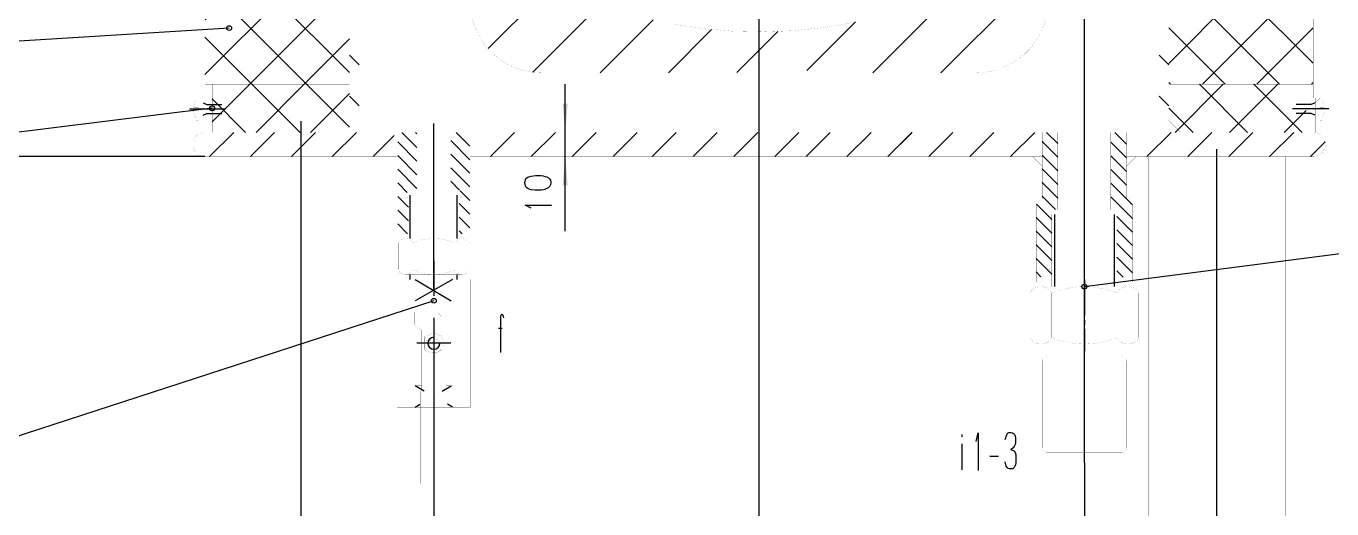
# Model space of a CAD drawing. Extents: x 0 to 2376, y 0 to 3364.
# Drawn here: x 305 to 847, y 1224 to 1424 of the extents above; entities that cross this region are included whole.
import ezdxf

# ---------------------------------------------------------------- set-up
doc = ezdxf.new("R2010")
doc.units = 0
doc.header["$MEASUREMENT"] = 0
doc.linetypes.add('中心线', pattern=[20.6, 15, -1.8, 2, -1.8])
for name, color, linetype in [('6', 7, 'Continuous'), ('7', 7, 'Continuous'), ('8', 7, 'Continuous'), ('9', 7, 'Continuous')]:
    doc.layers.add(name, color=color, linetype=linetype)

# ---------------------------------------------------------------- blocks, each defined once
blk = doc.blocks.new('BLKENT3')
at = {"layer": '6', "color": 1, "linetype": 'Continuous'}
for p, q in [((379.017, 1370.01), (273.596, 1370.01)), ((281.596, 849.503), (281.596, 1370.01)), ((309.017, 849.503), (273.596, 849.503))]:
    blk.add_line(p, q, dxfattribs=at)
at = {"layer": '6', "color": 2, "linetype": 'Continuous'}
for p, q in [((264.796, 1117.11), (265.076, 1118.43)), ((265.076, 1115.86), (264.796, 1117.11)), ((265.076, 1118.43), (265.468, 1119.08)), ((265.468, 1119.08), (266.084, 1119.49)), ((266.084, 1119.49), (267.428, 1120)), ((267.428, 1120), (269.22, 1120.22)), ((269.22, 1120.22), (270.676, 1120.22)), ((270.676, 1120.22), (271.46, 1120.18)), ((271.46, 1120.18), (272.468, 1120.04)), ((272.468, 1120.04), (273.196, 1119.85)), ((273.196, 1119.85), (273.924, 1119.63)), ((273.924, 1119.63), (274.484, 1119.34)), ((274.484, 1119.34), (275.1, 1118.9)), ((275.1, 1118.9), (275.436, 1118.28)), ((275.436, 1118.28), (275.66, 1117.29)), ((275.66, 1117.14), (275.492, 1116.41)), ((265.3, 1115.5), (265.076, 1115.86)), ((265.692, 1115.09), (265.3, 1115.5)), ((266.14, 1114.84), (265.692, 1115.09)), ((266.644, 1114.58), (266.14, 1114.84)), ((267.484, 1114.33), (266.644, 1114.58)), ((269.108, 1114.11), (267.484, 1114.33)), ((271.068, 1114.11), (269.108, 1114.11)), ((271.628, 1114.14), (271.068, 1114.11)), ((272.58, 1114.22), (271.628, 1114.14)), ((273.084, 1114.4), (272.58, 1114.22)), ((274.036, 1114.84), (273.084, 1114.4)), ((274.484, 1115.13), (274.036, 1114.84)), ((275.156, 1115.86), (274.484, 1115.13)), ((275.492, 1116.41), (275.156, 1115.86)), ((264.908, 1107.66), (265.076, 1108.91)), ((265.132, 1106.6), (264.908, 1107.66)), ((265.076, 1108.91), (265.3, 1109.57)), ((265.86, 1105.76), (265.132, 1106.6)), ((265.3, 1109.57), (265.692, 1110.04)), ((265.692, 1110.04), (266.14, 1110.37)), ((266.812, 1105.18), (265.86, 1105.76)), ((266.14, 1110.37), (266.588, 1110.59)), ((266.588, 1110.59), (267.82, 1110.85)), ((267.82, 1110.85), (268.492, 1110.78)), ((268.492, 1110.78), (269.276, 1110.63)), ((269.276, 1110.63), (270.004, 1110.19)), ((270.004, 1110.19), (270.396, 1109.79)), ((270.396, 1109.79), (271.628, 1108.4)), ((271.628, 1108.4), (272.972, 1106.93)), ((272.972, 1106.93), (273.98, 1105.94)), ((273.98, 1105.94), (274.708, 1105.4)), ((275.716, 1104.81), (275.716, 1110.85)), ((264.852, 1101.52), (264.852, 1095.95)), ((268.324, 1104.81), (266.812, 1105.18)), ((269.276, 1099.03), (269.724, 1100.42)), ((269.724, 1100.42), (270.284, 1101.08)), ((270.284, 1101.08), (270.788, 1101.33)), ((270.788, 1101.33), (271.46, 1101.48)), ((271.46, 1101.48), (272.58, 1101.55)), ((272.58, 1101.55), (273.7, 1101.44)), ((273.7, 1101.44), (274.316, 1101.22)), ((274.316, 1101.22), (274.876, 1100.89)), ((274.708, 1105.4), (275.716, 1104.81)), ((274.876, 1100.89), (275.492, 1100.16)), ((275.492, 1100.16), (275.884, 1099.25)), ((264.852, 1095.95), (270.172, 1095.66)), ((269.276, 1097.97), (269.276, 1099.03)), ((269.556, 1096.87), (269.276, 1097.97)), ((270.172, 1095.66), (269.556, 1096.87)), ((274.372, 1095.66), (274.036, 1095.44)), ((274.764, 1095.84), (274.372, 1095.66)), ((275.492, 1096.72), (274.764, 1095.84)), ((275.772, 1097.38), (275.492, 1096.72)), ((275.884, 1097.93), (275.772, 1097.38)), ((275.884, 1099.25), (275.884, 1097.93))]:
    blk.add_line(p, q, dxfattribs=at)
at = {"layer": '6', "color": 1, "linetype": 'Continuous'}
for points in [[(281.596, 1370.01), (282.642, 1358.06), (280.55, 1358.06)], [(281.596, 849.503), (280.55, 861.457), (282.642, 861.457)]]:
    blk.add_solid(points, dxfattribs=at)
blk = doc.blocks.new('BLKENT4')
at = {"layer": '6', "color": 1, "linetype": 'Continuous'}
for p, q in [((744.017, 1242.96), (744.017, 1149.56)), ((474.041, 1230.68), (474.041, 1149.56)), ((474.041, 1157.56), (744.017, 1157.56))]:
    blk.add_line(p, q, dxfattribs=at)
at = {"layer": '6', "color": 2, "linetype": 'Continuous'}
for p, q in [((592.558, 1170.72), (592.412, 1170.49)), ((592.887, 1171.11), (592.558, 1170.72)), ((594.242, 1171.67), (592.887, 1171.11)), ((595.925, 1171.67), (594.242, 1171.67)), ((595.083, 1174.24), (595.083, 1163.21)), ((595.925, 1171.67), (597.06, 1171.33)), ((597.06, 1171.33), (597.389, 1171.11)), ((597.389, 1171.11), (597.755, 1170.55)), ((601.415, 1170.83), (601.781, 1172.34)), ((601.781, 1172.34), (602.367, 1173.29)), ((602.367, 1173.29), (603.209, 1174.02)), ((603.209, 1174.02), (604.27, 1174.24)), ((604.27, 1174.24), (605.515, 1174.08)), ((605.515, 1174.08), (606.174, 1173.85)), ((606.174, 1173.85), (606.649, 1173.46)), ((606.649, 1173.46), (606.979, 1173.01)), ((606.979, 1173.01), (607.198, 1172.56)), ((607.198, 1172.56), (607.455, 1171.33)), ((607.381, 1170.66), (607.235, 1169.88)), ((607.455, 1171.33), (607.381, 1170.66)), ((610.676, 1174.24), (616.715, 1174.24)), ((615.58, 1172.28), (614.702, 1170.6)), ((616.202, 1173.4), (615.58, 1172.28)), ((616.715, 1174.24), (616.202, 1173.4)), ((620.045, 1170.04), (620.265, 1171.67)), ((620.265, 1171.67), (620.521, 1172.51)), ((620.521, 1172.51), (620.778, 1173.01)), ((620.778, 1173.01), (621.034, 1173.46)), ((621.034, 1173.46), (621.436, 1173.85)), ((621.436, 1173.85), (621.802, 1174.08)), ((621.802, 1174.08), (623.047, 1174.36)), ((623.047, 1174.36), (624.364, 1174.08)), ((624.364, 1174.08), (625.023, 1173.68)), ((625.023, 1173.68), (625.426, 1173.07)), ((625.426, 1173.07), (625.938, 1171.72)), ((625.938, 1171.72), (626.158, 1169.93)), ((592.119, 1169.54), (592.082, 1168.76)), ((592.082, 1168.76), (592.119, 1167.97)), ((592.265, 1170.16), (592.119, 1169.54)), ((592.119, 1167.97), (592.302, 1167.13)), ((592.412, 1170.49), (592.265, 1170.16)), ((592.302, 1167.13), (592.448, 1166.85)), ((592.448, 1166.85), (592.814, 1166.4)), ((592.814, 1166.4), (594.242, 1165.84)), ((594.242, 1165.84), (595.925, 1165.84)), ((597.353, 1166.35), (595.925, 1165.84)), ((597.719, 1166.85), (597.353, 1166.35)), ((597.938, 1167.36), (597.719, 1166.85)), ((597.755, 1170.55), (597.938, 1170.1)), ((597.938, 1170.1), (598.048, 1169.54)), ((598.048, 1167.97), (597.938, 1167.36)), ((598.048, 1169.54), (598.085, 1168.76)), ((598.085, 1168.76), (598.048, 1167.97)), ((603.538, 1166.18), (602.55, 1165.17)), ((605.002, 1167.52), (603.538, 1166.18)), ((606.393, 1168.76), (605.002, 1167.52)), ((606.796, 1169.15), (606.393, 1168.76)), ((607.235, 1169.88), (606.796, 1169.15)), ((613.201, 1166.12), (612.981, 1165.17)), ((613.421, 1167.08), (613.201, 1166.12)), ((613.75, 1168.03), (613.421, 1167.08)), ((613.933, 1168.76), (613.75, 1168.03)), ((614.153, 1169.32), (613.933, 1168.76)), ((614.702, 1170.6), (614.153, 1169.32)), ((620.045, 1168.08), (620.045, 1170.04)), ((620.082, 1167.52), (620.045, 1168.08)), ((620.155, 1166.57), (620.082, 1167.52)), ((620.338, 1166.07), (620.155, 1166.57)), ((620.778, 1165.12), (620.338, 1166.07)), ((625.572, 1165.23), (625.279, 1164.67)), ((625.792, 1165.96), (625.572, 1165.23)), ((625.975, 1166.68), (625.792, 1165.96)), ((626.121, 1167.69), (625.975, 1166.68)), ((626.158, 1168.48), (626.121, 1167.69)), ((626.158, 1169.93), (626.158, 1168.48)), ((602.001, 1164.44), (601.415, 1163.44)), ((601.415, 1163.44), (607.455, 1163.44)), ((602.55, 1165.17), (602.001, 1164.44)), ((612.981, 1165.17), (612.689, 1163.21)), ((621.07, 1164.67), (620.778, 1165.12)), ((621.802, 1164), (621.07, 1164.67)), ((622.351, 1163.66), (621.802, 1164)), ((623.083, 1163.49), (622.351, 1163.66)), ((624.218, 1163.72), (623.23, 1163.49)), ((624.84, 1164.05), (624.218, 1163.72)), ((625.279, 1164.67), (624.84, 1164.05))]:
    blk.add_line(p, q, dxfattribs=at)
at = {"layer": '6', "color": 1, "linetype": 'Continuous'}
for points in [[(474.041, 1157.56), (485.995, 1158.6), (485.995, 1156.51)], [(744.017, 1157.56), (732.062, 1156.51), (732.062, 1158.6)]]:
    blk.add_solid(points, dxfattribs=at)
blk = doc.blocks.new('BLKENT14')
at = {"layer": '6', "color": 1, "linetype": 'Continuous'}
blk.add_line((528.543, 1339.01), (528.543, 1400.01), dxfattribs=at)
at = {"layer": '6', "color": 2, "linetype": 'Continuous'}
for p, q in [((511.743, 1359.03), (512.023, 1360.35)), ((512.023, 1360.35), (512.415, 1361)), ((512.415, 1361), (513.031, 1361.41)), ((513.031, 1361.41), (514.375, 1361.92)), ((514.375, 1361.92), (516.167, 1362.14)), ((516.167, 1362.14), (517.623, 1362.14)), ((517.623, 1362.14), (518.407, 1362.1)), ((518.407, 1362.1), (519.415, 1361.96)), ((519.415, 1361.96), (520.143, 1361.77)), ((520.143, 1361.77), (520.871, 1361.55)), ((520.871, 1361.55), (521.431, 1361.26)), ((521.431, 1361.26), (522.047, 1360.82)), ((522.047, 1360.82), (522.383, 1360.2)), ((512.023, 1357.78), (511.743, 1359.03)), ((512.247, 1357.42), (512.023, 1357.78)), ((512.639, 1357.01), (512.247, 1357.42)), ((513.087, 1356.76), (512.639, 1357.01)), ((513.591, 1356.5), (513.087, 1356.76)), ((514.431, 1356.25), (513.591, 1356.5)), ((516.055, 1356.03), (514.431, 1356.25)), ((518.015, 1356.03), (516.055, 1356.03)), ((518.575, 1356.06), (518.015, 1356.03)), ((519.527, 1356.14), (518.575, 1356.06)), ((520.031, 1356.32), (519.527, 1356.14)), ((520.983, 1356.76), (520.031, 1356.32)), ((521.431, 1357.05), (520.983, 1356.76)), ((522.103, 1357.78), (521.431, 1357.05)), ((522.439, 1358.33), (522.103, 1357.78)), ((522.383, 1360.2), (522.607, 1359.21)), ((522.607, 1359.06), (522.439, 1358.33)), ((514.431, 1348.56), (511.911, 1349.8)), ((511.911, 1349.8), (522.887, 1349.8))]:
    blk.add_line(p, q, dxfattribs=at)
at = {"layer": '6', "color": 1, "linetype": 'Continuous'}
for points in [[(528.543, 1380.01), (527.497, 1391.96), (529.589, 1391.96)], [(528.543, 1370.01), (529.589, 1358.05), (527.497, 1358.05)]]:
    blk.add_solid(points, dxfattribs=at)
blk = doc.blocks.new('BLKENT39')
at = {"layer": '7', "color": 1, "linetype": 'Continuous'}
for p, q in [((467.017, 1373.73), (460.732, 1380.01)), ((467.017, 1379.38), (466.389, 1380.01)), ((489.017, 1368.7), (481.017, 1376.7)), ((489.017, 1374.35), (483.36, 1380.01)), ((467.017, 1368.07), (459.017, 1376.07)), ((467.017, 1362.41), (459.017, 1370.41)), ((489.017, 1363.04), (481.017, 1371.04)), ((467.017, 1356.75), (459.017, 1364.75)), ((489.017, 1357.38), (481.017, 1365.38)), ((463.017, 1355.1), (459.017, 1359.1)), ((484.732, 1356.01), (481.017, 1359.73)), ((489.017, 1351.73), (485.017, 1355.73)), ((463.517, 1348.94), (459.017, 1353.44)), ((489.017, 1346.07), (484.517, 1350.57)), ((463.517, 1343.28), (459.017, 1347.78)), ((489.017, 1340.41), (484.517, 1344.91)), ((463.134, 1338.01), (459.017, 1342.13)), ((485.762, 1338.01), (484.517, 1339.25))]:
    blk.add_line(p, q, dxfattribs=at)
blk = doc.blocks.new('BLKENT40')
at = {"layer": '7', "color": 1, "linetype": 'Continuous'}
for p, q in [((733.017, 1375.35), (728.36, 1380.01)), ((761.517, 1375.14), (756.644, 1380.01)), ((733.017, 1369.7), (726.517, 1376.2)), ((761.517, 1369.48), (755.017, 1375.98)), ((733.017, 1364.04), (726.517, 1370.54)), ((761.517, 1363.82), (755.017, 1370.32)), ((733.017, 1358.38), (726.517, 1364.88)), ((761.517, 1358.17), (755.017, 1364.67)), ((733.017, 1352.73), (726.517, 1359.23)), ((761.517, 1352.51), (755.017, 1359.01)), ((730.517, 1343.91), (724.218, 1350.21)), ((732.076, 1348.01), (726.517, 1353.57)), ((764.017, 1344.35), (755.017, 1353.35)), ((764.017, 1350.01), (761.517, 1352.51)), ((730.517, 1338.25), (724.017, 1344.75)), ((764.017, 1338.7), (757.517, 1345.2)), ((730.517, 1332.6), (724.017, 1339.1)), ((764.017, 1333.04), (757.517, 1339.54)), ((730.517, 1326.94), (724.017, 1333.44)), ((764.017, 1327.38), (757.517, 1333.88)), ((730.517, 1321.28), (724.017, 1327.78)), ((764.017, 1321.73), (757.517, 1328.23)), ((760.076, 1320.01), (757.517, 1322.57)), ((726.017, 1320.13), (724.017, 1322.13))]:
    blk.add_line(p, q, dxfattribs=at)
blk = doc.blocks.new('BLKENT41')
at = {"layer": '7', "color": 1, "linetype": 'Continuous', "const_width": 0.03}
for points in [[(437.208, 1383.21), (439.008, 1383.21)], [(435.408, 1381.41), (439.008, 1381.41)]]:
    blk.add_lwpolyline(points, dxfattribs=at)
blk = doc.blocks.new('BLKENT42')
at = {"layer": '7', "color": 1, "linetype": 'Continuous', "const_width": 0.03}
for points in [[(779.025, 1383.61), (780.426, 1383.61)], [(779.025, 1381.81), (782.226, 1381.81)], [(779.025, 1380.01), (784.025, 1380.01)]]:
    blk.add_lwpolyline(points, dxfattribs=at)
blk = doc.blocks.new('BLKENT52')
at = {"layer": '7', "color": 1, "linetype": 'Continuous'}
for p, q in [((380.987, 1370.01), (390.987, 1380.01)), ((397.958, 1370.01), (407.958, 1380.01)), ((414.928, 1370.01), (424.928, 1380.01)), ((431.899, 1370.01), (441.899, 1380.01)), ((448.869, 1370.01), (457.517, 1378.66))]:
    blk.add_line(p, q, dxfattribs=at)
blk = doc.blocks.new('BLKENT53')
at = {"layer": '7', "color": 1, "linetype": 'Continuous'}
for p, q in [((497.487, 1370.01), (507.487, 1380.01)), ((514.458, 1370.01), (524.458, 1380.01)), ((531.428, 1370.01), (541.428, 1380.01)), ((548.399, 1370.01), (558.399, 1380.01))]:
    blk.add_line(p, q, dxfattribs=at)
blk = doc.blocks.new('BLKENT54')
at = {"layer": '7', "color": 1, "linetype": 'Continuous'}
for p, q in [((662.487, 1370.01), (672.487, 1380.01)), ((679.458, 1370.01), (689.458, 1380.01)), ((696.428, 1370.01), (706.428, 1380.01)), ((713.399, 1370.01), (723.399, 1380.01))]:
    blk.add_line(p, q, dxfattribs=at)
blk = doc.blocks.new('BLKENT55')
at = {"layer": '7', "color": 1, "linetype": 'Continuous'}
for p, q in [((769.985, 1370.01), (779.985, 1380.01)), ((786.956, 1370.01), (796.956, 1380.01)), ((803.927, 1370.01), (813.927, 1380.01)), ((820.897, 1370.01), (830.897, 1380.01)), ((837.868, 1370.01), (843.908, 1376.05))]:
    blk.add_line(p, q, dxfattribs=at)
blk = doc.blocks.new('BLKENT57')
at = {"layer": '7', "color": 1, "linetype": 'Continuous'}
for p, q in [((379.154, 1562.55), (424.287, 1607.68)), ((379.171, 1585.19), (401.659, 1607.68)), ((439.008, 1563.19), (394.52, 1607.68)), ((439.008, 1585.82), (417.147, 1607.68)), ((379.137, 1539.9), (439.008, 1599.77)), ((439.008, 1540.57), (379.182, 1600.39)), ((379.12, 1517.26), (439.008, 1577.15)), ((439.008, 1517.94), (379.165, 1577.78)), ((379.103, 1494.61), (439.008, 1554.52)), ((439.008, 1495.31), (379.148, 1555.17)), ((379.086, 1471.97), (439.008, 1531.89)), ((439.008, 1472.68), (379.131, 1532.56)), ((379.069, 1449.33), (439.008, 1509.27)), ((439.008, 1450.06), (379.114, 1509.95)), ((379.052, 1426.68), (439.008, 1486.64)), ((439.008, 1427.43), (379.097, 1487.34)), ((379.035, 1404.04), (439.008, 1464.01)), ((439.008, 1404.8), (379.08, 1464.73)), ((421.172, 1400.01), (379.063, 1442.12)), ((397.635, 1400.01), (439.008, 1441.38)), ((398.545, 1400.01), (379.047, 1419.51)), ((420.262, 1400.01), (439.008, 1418.76)), ((382.017, 1384.39), (397.635, 1400.01)), ((418.545, 1380.01), (398.545, 1400.01)), ((400.262, 1380.01), (420.262, 1400.01)), ((439.008, 1382.17), (421.172, 1400.01)), ((395.917, 1380.01), (382.017, 1393.91)), ((422.889, 1380.01), (439.008, 1396.13))]:
    blk.add_line(p, q, dxfattribs=at)
blk = doc.blocks.new('BLKENT58')
at = {"layer": '7', "color": 1, "linetype": 'Continuous'}
for p, q in [((781.653, 1380.01), (801.653, 1400.01)), ((811.768, 1380.01), (791.768, 1400.01)), ((804.28, 1380.01), (824.28, 1400.01)), ((834.395, 1380.01), (814.395, 1400.01)), ((789.14, 1380.01), (779.025, 1390.12)), ((826.908, 1380.01), (836.016, 1389.12))]:
    blk.add_line(p, q, dxfattribs=at)
blk = doc.blocks.new('BLKENT59')
at = {"layer": '7', "color": 1, "linetype": 'Continuous'}
for p, q in [((779.025, 1544.43), (817.28, 1582.68)), ((779.025, 1567.05), (794.653, 1582.68)), ((838.888, 1544.53), (800.742, 1582.68)), ((838.871, 1567.18), (823.369, 1582.68)), ((838.905, 1521.89), (779.025, 1581.77)), ((779.025, 1521.8), (838.86, 1581.63)), ((838.922, 1499.25), (779.025, 1559.14)), ((779.025, 1499.17), (838.877, 1559.02)), ((838.939, 1476.6), (779.025, 1536.52)), ((779.025, 1476.54), (838.894, 1536.41)), ((838.956, 1453.96), (779.025, 1513.89)), ((779.025, 1453.92), (838.911, 1513.8)), ((838.973, 1431.31), (779.025, 1491.26)), ((779.025, 1431.29), (838.928, 1491.19)), ((838.99, 1408.67), (779.025, 1468.63)), ((779.025, 1408.66), (838.945, 1468.58)), ((825.021, 1400.01), (779.025, 1446.01)), ((793.001, 1400.01), (838.962, 1445.97)), ((802.394, 1400.01), (779.025, 1423.38)), ((815.628, 1400.01), (838.979, 1423.36)), ((779.766, 1400.01), (779.025, 1400.75)), ((838.256, 1400.01), (838.996, 1400.75))]:
    blk.add_line(p, q, dxfattribs=at)
blk = doc.blocks.new('BLKENT60')
at = {"layer": '7', "color": 1, "linetype": 'Continuous'}
for p, q in [((564.623, 1370.01), (574.623, 1380.01)), ((581.594, 1370.01), (591.594, 1380.01)), ((598.564, 1370.01), (608.564, 1380.01)), ((615.535, 1370.01), (625.535, 1380.01))]:
    blk.add_line(p, q, dxfattribs=at)
blk = doc.blocks.new('BLKENT61')
at = {"layer": '7', "color": 1, "linetype": 'Continuous'}
for p, q in [((628.535, 1370.01), (638.535, 1380.01)), ((645.505, 1370.01), (655.505, 1380.01)), ((662.476, 1370.01), (672.476, 1380.01)), ((679.446, 1370.01), (689.446, 1380.01))]:
    blk.add_line(p, q, dxfattribs=at)
blk = doc.blocks.new('BLKENT94')
at = {"layer": '8', "color": 1, "linetype": 'Continuous'}
blk.add_line((474.014, 1310.19), (186.46, 1216.65), dxfattribs=at)
at = {"layer": '8', "color": 2, "linetype": 'Continuous'}
for p, q in [((161.597, 1236.57), (161.179, 1228.97)), ((169.545, 1236.57), (161.597, 1236.57)), ((162.904, 1229.85), (164.473, 1230.25)), ((164.473, 1230.25), (165.989, 1230.25)), ((165.989, 1230.25), (167.976, 1229.61)), ((161.179, 1228.97), (162.904, 1229.85)), ((167.976, 1229.61), (168.917, 1228.81)), ((168.917, 1228.81), (169.283, 1228.09)), ((169.283, 1228.09), (169.492, 1227.13)), ((169.597, 1225.53), (169.44, 1223.93)), ((169.492, 1227.13), (169.597, 1225.53)), ((161.179, 1222.97), (160.865, 1223.45)), ((161.44, 1222.41), (161.179, 1222.97)), ((162.695, 1221.37), (161.44, 1222.41)), ((163.636, 1220.97), (162.695, 1221.37)), ((164.421, 1220.81), (163.636, 1220.97)), ((166.303, 1220.81), (164.421, 1220.81)), ((167.61, 1221.37), (166.303, 1220.81)), ((168.656, 1222.25), (167.61, 1221.37)), ((169.126, 1223.05), (168.656, 1222.25)), ((169.44, 1223.93), (169.126, 1223.05))]:
    blk.add_line(p, q, dxfattribs=at)
at = {"layer": '8', "color": 1, "linetype": 'Continuous', "const_width": 0.03}
blk.add_lwpolyline([(186.46, 1216.65), (143.793, 1216.65)], dxfattribs=at)
at = {"layer": '8', "color": 1, "linetype": 'Continuous'}
blk.add_circle((474.014, 1310.19), 1, dxfattribs=at)
blk = doc.blocks.new('BLKENT96')
at = {"layer": '8', "color": 1, "linetype": 'Continuous'}
blk.add_line((382.017, 1390.01), (186.46, 1366.01), dxfattribs=at)
at = {"layer": '8', "color": 2, "linetype": 'Continuous'}
for p, q in [((160.97, 1382.01), (160.656, 1380.09)), ((161.126, 1383.05), (160.97, 1382.01)), ((161.702, 1384.09), (161.126, 1383.05)), ((162.538, 1385.05), (161.702, 1384.09)), ((163.375, 1385.61), (162.538, 1385.05)), ((164.368, 1385.85), (163.375, 1385.61)), ((165.675, 1385.85), (164.368, 1385.85)), ((167.244, 1385.69), (165.675, 1385.85)), ((168.29, 1385.13), (167.244, 1385.69)), ((169.231, 1384.17), (168.29, 1385.13)), ((169.597, 1383.13), (169.231, 1384.17)), ((160.656, 1380.09), (160.656, 1374.33)), ((161.126, 1378.17), (160.76, 1377.53)), ((162.015, 1379.05), (161.126, 1378.17)), ((163.375, 1379.77), (162.015, 1379.05)), ((165.466, 1380.01), (163.375, 1379.77)), ((167.349, 1379.61), (165.466, 1380.01)), ((168.499, 1378.97), (167.349, 1379.61)), ((169.283, 1377.69), (168.499, 1378.97)), ((169.597, 1376.41), (169.283, 1377.69)), ((160.656, 1374.33), (160.76, 1372.97)), ((160.76, 1372.97), (161.074, 1371.85)), ((161.074, 1371.85), (161.754, 1370.89)), ((167.872, 1370.41), (168.865, 1371.29)), ((168.865, 1371.29), (169.336, 1372.17)), ((169.336, 1372.17), (169.597, 1373.13)), ((169.597, 1374.25), (169.597, 1376.41)), ((169.597, 1373.13), (169.597, 1374.25)), ((161.754, 1370.89), (163.009, 1370.25)), ((163.009, 1370.25), (164.787, 1370.09)), ((164.787, 1370.09), (166.198, 1370.09)), ((166.198, 1370.09), (167.872, 1370.41))]:
    blk.add_line(p, q, dxfattribs=at)
at = {"layer": '8', "color": 1, "linetype": 'Continuous', "const_width": 0.03}
blk.add_lwpolyline([(186.46, 1366.01), (143.793, 1366.01)], dxfattribs=at)
at = {"layer": '8', "color": 1, "linetype": 'Continuous'}
blk.add_circle((382.017, 1390.01), 1, dxfattribs=at)
blk = doc.blocks.new('BLKENT97')
at = {"layer": '8', "color": 2, "linetype": 'Continuous'}
for p, q in [((160.813, 1430.5), (169.44, 1430.5)), ((167.819, 1427.7), (166.564, 1425.3)), ((168.708, 1429.3), (167.819, 1427.7)), ((169.44, 1430.5), (168.708, 1429.3)), ((164.734, 1420.26), (164.421, 1418.9)), ((165.205, 1421.62), (164.734, 1420.26)), ((165.466, 1422.66), (165.205, 1421.62)), ((165.78, 1423.46), (165.466, 1422.66)), ((166.564, 1425.3), (165.78, 1423.46)), ((164.107, 1417.54), (163.689, 1414.74)), ((164.421, 1418.9), (164.107, 1417.54))]:
    blk.add_line(p, q, dxfattribs=at)
at = {"layer": '8', "color": 1, "linetype": 'Continuous'}
blk.add_line((389.062, 1423.28), (186.46, 1410.66), dxfattribs=at)
at = {"layer": '8', "color": 1, "linetype": 'Continuous', "const_width": 0.03}
blk.add_lwpolyline([(186.46, 1410.66), (143.793, 1410.66)], dxfattribs=at)
at = {"layer": '8', "color": 1, "linetype": 'Continuous'}
blk.add_circle((389.062, 1423.28), 1, dxfattribs=at)
blk = doc.blocks.new('BLKENT130')
at = {"layer": '8', "color": 1, "linetype": 'Continuous'}
blk.add_line((744.02, 1316.04), (1436.76, 1405.63), dxfattribs=at)
blk.add_circle((744.02, 1316.04), 1, dxfattribs=at)
blk = doc.blocks.new('BLKENT141')
at = {"layer": '9', "color": 5, "linetype": '中心线'}
blk.add_line((744.017, 1319.04), (744.017, 1289.24), dxfattribs=at)
at = {"layer": '9', "color": 7, "linetype": 'Continuous', "const_width": 0.03}
for points in [[(730.516, 1313.41, 0.577322), (721.416, 1313.41, -0.1)], [(757.516, 1313.41, 0.194583), (730.516, 1313.41, -0.1)], [(766.616, 1313.41, 0.577322), (757.516, 1313.41, -0.1)], [(721.416, 1294.86, 0.577322), (730.516, 1294.86, -0.1)], [(730.516, 1294.86, 0.194583), (757.516, 1294.86, -0.1)], [(757.516, 1294.86, 0.577322), (766.616, 1294.86, -0.1)]]:
    blk.add_lwpolyline(points, format="xyb", dxfattribs=at)
for points in [[(721.416, 1313.41), (721.416, 1294.86)], [(762.066, 1316.04), (725.966, 1316.04)], [(730.516, 1294.86), (730.516, 1313.41)], [(757.516, 1313.41), (757.516, 1294.86)], [(766.616, 1313.41), (766.616, 1294.86)], [(762.066, 1292.24), (725.966, 1292.24)]]:
    blk.add_lwpolyline(points, dxfattribs=at)
blk = doc.blocks.new('BLKENT157')
at = {"layer": '9', "color": 5, "linetype": '中心线'}
for p, q in [((474.014, 1299.55), (474.014, 1285.55)), ((481.014, 1292.55), (467.014, 1292.55))]:
    blk.add_line(p, q, dxfattribs=at)
at = {"layer": '9', "color": 7, "linetype": 'Continuous', "const_width": 0.03}
for points in [[(474.014, 1296.86), (470.014, 1295.24)], [(470.014, 1295.24), (470.014, 1289.85)], [(478.014, 1295.24), (474.014, 1296.86)], [(478.014, 1289.85), (478.014, 1295.24)], [(470.014, 1289.85), (474.014, 1288.23)], [(474.014, 1288.23), (478.014, 1289.85)]]:
    blk.add_lwpolyline(points, dxfattribs=at)
for points in [[(470.014, 1292.55, 1), (478.014, 1292.55, 1)], [(472.014, 1292.55, 1), (476.014, 1292.55, 1)]]:
    blk.add_lwpolyline(points, format="xyb", close=True, dxfattribs=at)
at = {"layer": '9', "color": 1, "linetype": 'Continuous'}
blk.add_arc((474.014, 1292.55), 2.5, 90, 0, dxfattribs=at)
blk = doc.blocks.new('BLKENT158')
at = {"layer": '9', "color": 5, "linetype": '中心线'}
blk.add_line((474.014, 1318.08), (474.014, 1338.98), dxfattribs=at)
at = {"layer": '9', "color": 7, "linetype": 'Continuous', "const_width": 0.03}
for points in [[(465.514, 1334.17, 0.577334), (459.234, 1334.17, -0.1)], [(482.514, 1334.17, 0.213274), (465.514, 1334.17, -0.1)], [(488.794, 1334.17, 0.577334), (482.514, 1334.17, -0.1)], [(459.234, 1322.89, 0.577295), (465.514, 1322.89, -0.1)], [(465.514, 1322.89, 0.213274), (482.514, 1322.89, -0.1)], [(482.514, 1322.89, 0.577296), (488.794, 1322.89, -0.1)]]:
    blk.add_lwpolyline(points, format="xyb", dxfattribs=at)
for points in [[(459.234, 1322.89), (459.234, 1334.17)], [(485.654, 1335.98), (462.374, 1335.98)], [(465.514, 1334.17), (465.514, 1322.89)], [(482.514, 1322.89), (482.514, 1334.17)], [(488.794, 1322.89), (488.794, 1334.17)], [(485.654, 1321.08), (462.374, 1321.08)]]:
    blk.add_lwpolyline(points, dxfattribs=at)
blk = doc.blocks.new('BLKENT169')
at = {"layer": '9', "color": 5, "linetype": '中心线'}
blk.add_line((372.562, 1389.73), (389.062, 1389.73), dxfattribs=at)
at = {"layer": '9', "color": 1, "linetype": 'Continuous'}
for p, q in [((378.262, 1392.23), (379.862, 1391.63)), ((378.262, 1387.23), (379.862, 1387.83)), ((379.862, 1391.63), (386.062, 1391.63)), ((379.862, 1387.83), (386.062, 1387.83))]:
    blk.add_line(p, q, dxfattribs=at)
at = {"layer": '9', "color": 7, "linetype": 'Continuous', "const_width": 0.03}
for points in [[(375.562, 1394.38, 0.112544), (374.365, 1390.33, -0.1)], [(374.365, 1389.13, 0.112545), (375.562, 1385.08, -0.1)]]:
    blk.add_lwpolyline(points, format="xyb", dxfattribs=at)
for points in [[(375.562, 1390.33), (375.562, 1394.38)], [(375.562, 1394.38), (376.112, 1394.38)], [(376.112, 1394.38), (378.262, 1392.23)], [(376.112, 1390.33), (376.112, 1394.38)], [(374.365, 1390.33), (376.365, 1390.33)], [(374.365, 1389.13), (376.365, 1389.13)], [(375.562, 1385.08), (375.562, 1389.13)], [(376.112, 1389.13), (376.112, 1385.08)], [(376.365, 1389.13), (376.365, 1390.33)], [(378.262, 1392.23), (386.062, 1392.23)], [(378.262, 1387.23), (378.262, 1392.23)], [(379.862, 1387.23), (379.862, 1392.23)], [(386.062, 1387.23), (386.062, 1392.23)], [(375.562, 1385.08), (376.112, 1385.08)], [(376.112, 1385.08), (378.262, 1387.23)], [(378.262, 1387.23), (386.062, 1387.23)]]:
    blk.add_lwpolyline(points, dxfattribs=at)
at = {"layer": '9', "color": 7}
blk.add_point((378.262, 1389.73), dxfattribs=at)
blk = doc.blocks.new('BLKENT170')
at = {"layer": '9', "color": 5, "linetype": '中心线'}
blk.add_line((845.471, 1389.73), (828.971, 1389.73), dxfattribs=at)
at = {"layer": '9', "color": 1, "linetype": 'Continuous'}
for p, q in [((838.172, 1391.63), (831.971, 1391.63)), ((838.172, 1387.83), (831.971, 1387.83)), ((839.771, 1392.23), (838.172, 1391.63)), ((839.771, 1387.23), (838.172, 1387.83))]:
    blk.add_line(p, q, dxfattribs=at)
at = {"layer": '9', "color": 7, "linetype": 'Continuous', "const_width": 0.03}
for points in [[(841.922, 1394.38), (839.771, 1392.23)], [(842.471, 1394.38), (841.922, 1394.38)], [(841.922, 1390.33), (841.922, 1394.38)], [(842.471, 1390.33), (842.471, 1394.38)], [(839.771, 1392.23), (831.971, 1392.23)], [(831.971, 1387.23), (831.971, 1392.23)], [(838.172, 1387.23), (838.172, 1392.23)], [(839.771, 1387.23), (839.771, 1392.23)], [(841.668, 1389.13), (841.668, 1390.33)], [(843.668, 1390.33), (841.668, 1390.33)], [(843.668, 1389.13), (841.668, 1389.13)], [(841.922, 1389.13), (841.922, 1385.08)], [(842.471, 1385.08), (842.471, 1389.13)], [(839.771, 1387.23), (831.971, 1387.23)], [(841.922, 1385.08), (839.771, 1387.23)], [(842.471, 1385.08), (841.922, 1385.08)]]:
    blk.add_lwpolyline(points, dxfattribs=at)
for points in [[(843.668, 1390.33, 0.112544), (842.471, 1394.38, -0.1)], [(842.471, 1385.08, 0.112545), (843.668, 1389.13, -0.1)]]:
    blk.add_lwpolyline(points, format="xyb", dxfattribs=at)
at = {"layer": '9', "color": 7}
blk.add_point((839.771, 1389.73), dxfattribs=at)

msp = doc.modelspace()

# ---------------------------------------------------------------- linework, layer by layer
at = {"layer": '6'}
for p, q in [((609.017, 789.717), (609.017, 1799.79)), ((744.017, 1242.96), (744.017, 1570.61)), ((656.21, 1404.68), (729.017, 1477.49)), ((729.017, 1449.2), (684.494, 1404.68)), ((525.491, 1443.67), (496.584, 1414.76)), ((543.776, 1433.67), (515.052, 1404.94)), ((543.073, 1404.68), (565.126, 1426.73)), ((628.878, 1405.63), (649.105, 1425.86)), ((571.357, 1404.68), (589.334, 1422.66)), ((599.841, 1404.88), (616.793, 1421.83)), ((443.008, 1408), (439.008, 1412)), ((779.025, 1408), (775.025, 1412)), ((443.008, 1391.03), (439.008, 1395.03)), ((779.025, 1391.03), (775.025, 1395.03)), ((419.017, 846.151), (419.017, 1384.69)), ((474.017, 1315.18), (474.017, 1383.73)), ((799.017, 843.296), (799.017, 1373.02)), ((464.264, 1335.98), (464.264, 1354.01)), ((483.764, 1335.98), (483.764, 1354.01)), ((731.597, 1346.01), (731.597, 1316.04)), ((756.437, 1346.01), (756.437, 1316.04)), ((474.041, 1326.55), (474.041, 1312.25)), ((464.264, 1319.05), (464.264, 1321.08)), ((481.799, 1319.05), (466.228, 1310.19)), ((466.228, 1319.05), (481.211, 1310.19)), ((483.764, 1319.05), (483.764, 1321.08)), ((474.041, 1303.16), (474.041, 1230.68)), ((501.736, 1303.74), (501.631, 1303.02)), ((501.631, 1303.02), (501.631, 1288.78)), ((501.945, 1304.3), (501.736, 1303.74)), ((502.311, 1304.46), (501.945, 1304.3)), ((502.599, 1304.38), (502.311, 1304.46)), ((502.86, 1304.06), (502.599, 1304.38)), ((502.991, 1303.66), (502.86, 1304.06)), ((503.069, 1303.1), (502.991, 1303.66)), ((500.821, 1298.78), (502.442, 1298.78)), ((470.059, 1272.73), (466.228, 1274.91)), ((477.525, 1272.73), (481.211, 1274.91)), ((473.864, 1269.59), (474.041, 1269.7)), ((474.041, 1269.49), (473.864, 1269.59)), ((466.228, 1266.05), (468.353, 1267.3)), ((481.799, 1266.05), (479.729, 1267.23)), ((693.225, 1254.17), (693.068, 1254.17)), ((693.172, 1254.65), (693.172, 1253.69)), ((699.107, 1251.85), (699.996, 1255.45)), ((699.996, 1255.45), (699.996, 1239.77)), ((711.212, 1252.65), (711.369, 1253.29)), ((711.369, 1253.29), (711.525, 1253.93)), ((711.525, 1253.93), (711.787, 1254.57)), ((711.787, 1254.57), (712.022, 1255.05)), ((712.022, 1255.05), (712.336, 1255.37)), ((712.336, 1255.37), (712.702, 1255.53)), ((712.702, 1255.53), (713.591, 1255.53)), ((713.591, 1255.53), (714.14, 1255.45)), ((714.14, 1255.45), (714.61, 1255.13)), ((714.61, 1255.13), (714.976, 1254.65)), ((714.976, 1254.65), (715.238, 1254.09)), ((715.238, 1254.09), (715.421, 1253.29)), ((715.421, 1253.29), (715.499, 1252.33)), ((715.499, 1252.33), (715.421, 1251.29)), ((693.172, 1250.81), (693.172, 1240.01)), ((713.905, 1248.73), (713.329, 1248.49)), ((713.329, 1248.49), (713.8, 1248.41)), ((713.8, 1248.41), (714.558, 1248.09)), ((714.375, 1249.05), (713.905, 1248.73)), ((714.898, 1249.69), (714.375, 1249.05)), ((714.558, 1248.09), (714.924, 1247.85)), ((715.316, 1250.57), (714.898, 1249.69)), ((714.924, 1247.85), (715.264, 1247.21)), ((715.264, 1247.21), (715.552, 1246.25)), ((715.421, 1251.29), (715.316, 1250.57)), ((708.362, 1245.61), (704.728, 1245.61)), ((711.369, 1242.17), (711.107, 1243.37)), ((711.63, 1241.53), (711.369, 1242.17)), ((712.022, 1240.97), (711.63, 1241.53)), ((715.186, 1241.53), (714.82, 1240.97)), ((715.421, 1242.09), (715.186, 1241.53)), ((715.604, 1243.13), (715.421, 1242.09)), ((715.552, 1246.25), (715.63, 1245.37)), ((715.63, 1243.85), (715.604, 1243.13)), ((715.63, 1245.37), (715.63, 1243.85)), ((712.414, 1240.57), (712.022, 1240.97)), ((713.016, 1240.49), (712.414, 1240.57)), ((714.375, 1240.49), (713.016, 1240.49)), ((714.82, 1240.97), (714.375, 1240.49))]:
    msp.add_line(p, q, dxfattribs=at)
at = {"layer": '6', "const_width": 0.03}
for points in [[(378.217, 1379.95), (378.391, 1612.18)], [(379.017, 1380.01), (379.191, 1612.18)], [(439.008, 1380.01), (439.008, 1607.68)], [(443.008, 1380.01), (443.008, 1607.68)], [(775.025, 1380.01), (775.025, 1594.68)], [(839.012, 1380.01), (838.854, 1589.68)], [(839.812, 1380.01), (839.654, 1589.68)], [(779.025, 1582.68), (779.025, 1380.01)], [(734.017, 1348.01), (734.017, 1561.04)], [(754.017, 1348.01), (754.017, 1561.04)], [(635.675, 1423.49), (647.601, 1425.54)], [(573.788, 1424.88), (585.847, 1423.04)], [(585.847, 1423.04), (598.25, 1421.97)], [(598.25, 1421.97), (610.814, 1421.69)], [(610.814, 1421.69), (623.351, 1422.2)], [(623.351, 1422.2), (635.675, 1423.49)], [(519.017, 1404.68), (699.017, 1404.68)], [(379.017, 1400.01), (439.008, 1400.01)], [(382.017, 1380.01), (382.017, 1400.01)], [(779.025, 1400.01), (839.016, 1400.01)], [(836.016, 1380.01), (836.016, 1400.01)], [(434.008, 1380.01), (439.008, 1385.01)], [(784.025, 1380.01), (779.025, 1385.01)], [(379.017, 1380.01), (734.017, 1380.01)], [(459.017, 1380.01), (459.017, 1338.01)], [(467.017, 1380.01), (467.017, 1356.01)], [(481.017, 1380.01), (481.017, 1356.01)], [(489.017, 1380.01), (489.017, 1338.01)], [(726.517, 1352.51), (726.517, 1380.01)], [(733.017, 1348.01), (733.017, 1380.01)], [(754.017, 1380.01), (839.012, 1380.01)], [(755.017, 1348.01), (755.017, 1380.01)], [(761.517, 1352.51), (761.517, 1380.01)], [(459.017, 1370.01), (379.017, 1370.01)], [(390.517, 862.986), (390.517, 1370.01)], [(447.517, 1370.01), (447.517, 862.986)], [(459.017, 1366.01), (455.017, 1370.01)], [(489.017, 1370.01), (726.517, 1370.01)], [(489.017, 1366.01), (493.017, 1370.01)], [(726.517, 1366.01), (722.517, 1370.01)], [(761.517, 1370.01), (839.017, 1370.01)], [(761.517, 1366.01), (765.516, 1370.01)], [(770.517, 862.986), (770.517, 1370.01)], [(827.517, 862.986), (827.517, 1370.01)], [(462.735, 1356.01), (462.735, 1353.01)], [(474.017, 1356.01), (462.735, 1356.01)], [(474.017, 1356.01), (485.299, 1356.01)], [(485.299, 1356.01), (485.299, 1353.01)], [(463.014, 1353.01), (462.735, 1353.01)], [(463.014, 1335.92), (463.014, 1354.01)], [(485.067, 1354.01), (463.014, 1354.01)], [(485.067, 1354.01), (485.067, 1335.98)], [(485.067, 1353.01), (485.299, 1353.01)], [(724.017, 1350.01), (726.517, 1352.51)], [(724.017, 1318.01), (724.017, 1350.01)], [(764.017, 1350.01), (761.517, 1352.51)], [(764.017, 1318.01), (764.017, 1350.01)], [(729.517, 1346.01), (729.517, 1348.01)], [(744.017, 1348.01), (729.517, 1348.01)], [(744.017, 1346.01), (729.517, 1346.01)], [(730.517, 1346.01), (730.517, 1316.04)], [(744.017, 1348.01), (758.517, 1348.01)], [(744.017, 1346.01), (758.517, 1346.01)], [(757.517, 1346.01), (757.517, 1316.04)], [(758.517, 1346.01), (758.517, 1348.01)], [(459.017, 1338.01), (463.014, 1338.01)], [(485.067, 1338.01), (489.017, 1338.01)], [(458.782, 1319.05), (458.782, 1284.5)], [(458.782, 1319.05), (489.247, 1319.05)], [(463.014, 1321.08), (463.014, 1319.05)], [(463.04, 1321.08), (485.04, 1321.08)], [(466.228, 1319.05), (466.228, 1310.19)], [(481.799, 1310.19), (481.799, 1319.05)], [(485.067, 1319.05), (485.067, 1321.08)], [(489.247, 1319.05), (489.247, 1266.05)], [(730.517, 1318.01), (724.017, 1318.01)], [(726.017, 1318.01), (726.017, 1320.01)], [(730.517, 1320.01), (726.017, 1320.01)], [(757.517, 1320.01), (762.017, 1320.01)], [(757.517, 1318.01), (764.017, 1318.01)], [(762.017, 1318.01), (762.017, 1320.01)], [(466.228, 1310.19), (481.799, 1310.19)], [(465.998, 1305.69), (475.127, 1305.69)], [(465.998, 1300.36), (465.998, 1305.69)], [(475.127, 1305.69), (479.047, 1301.9)], [(479.047, 1301.9), (479.047, 1272.73)], [(458.782, 1266.05), (458.782, 1300.59)], [(465.998, 1300.36), (469.034, 1298.13)], [(469.034, 1272.73), (469.034, 1298.13)], [(734.017, 1292.24), (734.017, 1287.24)], [(754.017, 1292.24), (754.017, 1287.24)], [(726.517, 1285.24), (726.517, 1249.24)], [(728.517, 1287.24), (759.517, 1287.24)], [(761.517, 1285.24), (761.517, 1249.24)], [(466.228, 1266.05), (466.228, 1274.91)], [(466.228, 1274.91), (469.034, 1274.91)], [(479.047, 1274.91), (481.799, 1274.91)], [(481.799, 1274.91), (481.799, 1266.05)], [(468.353, 1272.73), (479.729, 1272.73)], [(468.353, 1234.27), (468.353, 1272.73)], [(479.729, 1272.73), (479.729, 1234.27)], [(458.782, 1266.05), (489.247, 1266.05)], [(728.517, 1247.24), (759.517, 1247.24)], [(479.729, 1234.27), (468.353, 1234.27)]]:
    msp.add_lwpolyline(points, dxfattribs=at)
for points in [[(489.017, 1434.68, 0.414214), (519.017, 1404.68, -0.1)], [(699.017, 1404.68, 0.414214), (729.017, 1434.68, -0.1)], [(379.017, 1380.01, 1.00001), (379.017, 1370.01, -0.1)], [(839.017, 1370.01, 1.00001), (839.017, 1380.01, -0.1)], [(728.517, 1287.24, 0.414214), (726.517, 1285.24, -0.1)], [(761.517, 1285.24, 0.414214), (759.517, 1287.24, -0.1)], [(726.517, 1249.24, 0.414214), (728.517, 1247.24, -0.1)], [(759.517, 1247.24, 0.414214), (761.517, 1249.24, -0.1)]]:
    msp.add_lwpolyline(points, format="xyb", dxfattribs=at)

# ---------------------------------------------------------------- block references
at = {"layer": '6'}
for name in ['BLKENT57', 'BLKENT59', 'BLKENT97', 'BLKENT130', 'BLKENT14', 'BLKENT58', 'BLKENT169', 'BLKENT170', 'BLKENT96', 'BLKENT41', 'BLKENT42', 'BLKENT52', 'BLKENT39', 'BLKENT53', 'BLKENT60', 'BLKENT61', 'BLKENT54', 'BLKENT40', 'BLKENT55', 'BLKENT3', 'BLKENT158', 'BLKENT141', 'BLKENT94', 'BLKENT157', 'BLKENT4']:
    msp.add_blockref(name, (0, 0), dxfattribs=at)

doc.saveas('drawing.dxf')
